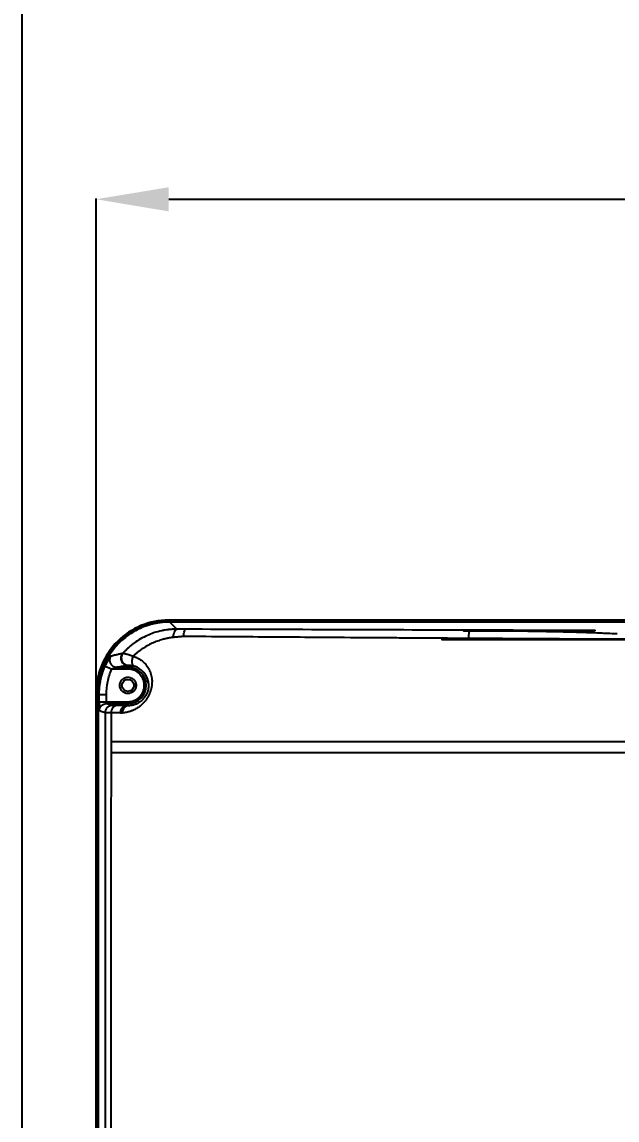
# Model space of a CAD drawing. Header units: millimetres. Extents: x 1416 to 7337, y -4252 to -1725.
# Drawn here: x 4702.1 to 4866.2, y -2442.9 to -2140.1 of the extents above; entities that cross this region are included whole.
import ezdxf

# ---------------------------------------------------------------- set-up
doc = ezdxf.new("R2010")
doc.units = ezdxf.units.MM
doc.header["$MEASUREMENT"] = 0
doc.layers.add('6', color=6, linetype='Continuous')
doc.styles.get("Standard").update_dxf_attribs({"font": 'NanumGothic.ttf'})
doc.dimstyles.get("Standard").update_dxf_attribs({"dimtxt": 0.18, "dimasz": 0.18, "dimexe": 0.18, "dimexo": 0.0625, "dimgap": 0.09, "dimtad": 0, "dimtih": 1, "dimtoh": 1, "dimdec": 4, "dimzin": 0, "dimdsep": 46, "dimtxsty": 'Standard', "dimcen": 0.09, "dimadec": 0, "dimazin": 0, "dimtfac": 1, "dimtdec": 4, "dimtofl": 0, "dimtmove": 0, "dimatfit": 3, "dimfxl": 0, "dimtolj": 1, "dimtzin": 0, "dimarcsym": 0})

# ---------------------------------------------------------------- blocks, each defined once
blk = doc.blocks.new('*D17')
at = {"color": 0, "lineweight": -2}
for p, q in [((4722.58, -2504.98), (4722.58, -2188.85)), ((4742.58, -2189.03), (5357.54, -2189.03)), ((5377.54, -2504.98), (5377.54, -2188.85))]:
    blk.add_line(p, q, dxfattribs=at)
at = {"color": 0}
for points in [[(4742.58, -2185.7), (4742.58, -2192.37), (4722.58, -2189.03)], [(5357.54, -2185.7), (5357.54, -2192.37), (5377.54, -2189.03)]]:
    blk.add_solid(points, dxfattribs=at)
at = {"layer": 'Defpoints', "color": 0}
for p in [(5377.54, -2189.03), (4722.58, -2505.04), (5377.54, -2505.04)]:
    blk.add_point(p, dxfattribs=at)
at = {"color": 2, "insert": (5050.06, -2165.43), "char_height": 25, "attachment_point": 5}
blk.add_mtext('\\A1;655', dxfattribs=at)

msp = doc.modelspace()

# ---------------------------------------------------------------- linework, layer by layer
for p, q in [((4922.30216, -2305.04349), (4742.57731, -2305.04348)), ((4921.92731, -2305.56929), (4742.8521, -2305.56929)), ((4921.98352, -2305.3146), (4742.85212, -2305.3146)), ((4731.35344, -2318.53882), (4726.87883, -2318.53882)), ((4731.35344, -2318.03884), (4728.28338, -2318.03884)), ((4731.35344, -2318.03884), (4731.35344, -2317.51031)), ((4731.35344, -2318.53882), (4731.35344, -2318.03884)), ((4722.57763, -2325.04316), (4722.57763, -2685.04316)), ((4722.84875, -2325.31795), (4722.84875, -2684.76838)), ((4723.10347, -2325.31795), (4723.10347, -2684.76839)), ((4723.40596, -2327.54751), (4723.40596, -2325.61892)), ((4723.40596, -2327.54751), (4725.40567, -2327.54751)), ((4725.40567, -2327.54751), (4725.40567, -2325.61892)), ((4725.40567, -2327.54751), (4731.35344, -2327.54751)), ((4731.35344, -2327.54751), (4731.35344, -2328.04749)), ((4725.44861, -2328.04748), (4731.35344, -2328.04749)), ((4730.77406, -2328.64175), (4728.22193, -2328.61576)), ((4731.35344, -2328.04749), (4731.35344, -2328.64758))]:
    msp.add_line(p, q)
msp.add_circle((4731.35344, -2323.04316), 1.65)
for centre, radius, start, end in [((4742.57731, -2325.04316), 19.99968, 89.9999999, 180.0000002), ((4731.35344, -2323.04316), 5.00433, 270, 90), ((4731.40748, -2323.05861), 5.58153, 7.4627894, 72.2846473), ((4749.61498, -2328.69252), 26.20341, 177.4508609, 180.8815046), ((4731.0665, -2330.43917), 1.82105, 99.2413042, 186.2515067)]:
    msp.add_arc(centre, radius, start, end)
for points, knots in [([(4742.57459, -2305.57125), (4742.421, -2305.57444), (4742.11551, -2305.58079), (4741.66037, -2305.60368), (4741.21123, -2305.63585), (4740.76863, -2305.67786), (4740.33305, -2305.72899), (4739.90493, -2305.78886), (4739.48471, -2305.85696), (4739.07277, -2305.93278), (4738.66948, -2306.01582), (4738.27517, -2306.10555), (4737.89012, -2306.20142), (4737.51461, -2306.30289), (4737.14887, -2306.40941), (4736.7931, -2306.52044), (4736.44747, -2306.63542), (4736.11212, -2306.75381), (4735.78717, -2306.87508), (4735.47271, -2306.99868), (4734.67339, -2307.32854), (4733.41736, -2307.93298), (4731.77863, -2308.92857), (4730.25897, -2310.06616), (4728.86666, -2311.33248), (4727.60034, -2312.72479), (4726.46276, -2314.24443), (4725.46714, -2315.88319), (4724.81877, -2317.23053), (4724.41635, -2318.22734), (4724.18793, -2318.85141), (4723.97144, -2319.51267), (4723.77059, -2320.21009), (4723.58915, -2320.94227), (4723.4309, -2321.70737), (4723.29924, -2322.50316), (4723.1985, -2323.32698), (4723.12856, -2324.17575), (4723.11319, -2324.75006), (4723.10541, -2325.04045)], [0, 0, 0, 0, 0.0151298115, 0.0300925911, 0.0448779808, 0.059475888, 0.0738765041, 0.088070321, 0.1020481461, 0.1158011147, 0.1293207002, 0.1425987227, 0.1556273548, 0.1683991263, 0.1809069256, 0.1931440007, 0.2051039574, 0.2167807564, 0.2281687085, 0.2392624682, 0.2500570271, 0.3133334109, 0.3762975912, 0.4386242316, 0.5000055542, 0.561385535, 0.6237116947, 0.6866762451, 0.7499538162, 0.7707148982, 0.7925404429, 0.8153929335, 0.8392303098, 0.8640058632, 0.8896682086, 0.9161613417, 0.9434247901, 0.9713938629, 1, 1, 1, 1]), ([(4742.57723, -2305.31459), (4741.39934, -2305.37648), (4738.86248, -2305.50978), (4735.5242, -2306.51046), (4732.75288, -2307.88586), (4731.05271, -2308.95024), (4730.24574, -2309.67429), (4730.05498, -2309.84545)], [0, 0, 0, 0, 0.2599736396, 0.5599109349, 0.7606481194, 0.9434204398, 1, 1, 1, 1]), ([(4742.57459, -2305.57122), (4742.5748, -2305.50216), (4742.57516, -2305.43507), (4742.57611, -2305.3409), (4742.57669, -2305.31532), (4742.57723, -2305.31436)], [0, 0, 0, 0, 0.5, 0.5, 1, 1, 1, 1]), ([(4742.8521, -2305.56929), (4742.85211, -2305.49802), (4742.85211, -2305.43077), (4742.85211, -2305.339), (4742.85212, -2305.31552), (4742.85212, -2305.3146)], [0, 0, 0, 0, 0.5, 0.5, 1, 1, 1, 1]), ([(4741.55209, -2307.81166), (4741.42364, -2307.83343), (4741.14956, -2307.87989), (4740.09837, -2308.08675), (4738.60458, -2308.49159), (4736.62799, -2309.26131), (4734.83768, -2310.17535), (4733.42586, -2311.09751), (4732.43979, -2311.84964), (4731.79448, -2312.38651), (4731.17123, -2312.95255), (4730.56881, -2313.54488), (4730.18872, -2313.96152), (4729.99834, -2314.1702)], [0, 0, 0, 0, 0.029124549, 0.062143378, 0.239423524, 0.373719939, 0.534980734, 0.68697573, 0.749192636, 0.811592299, 0.874186031, 0.936985025, 1, 1, 1, 1]), ([(4744.82536, -2307.55259), (4744.70393, -2307.55277), (4744.45353, -2307.55315), (4744.06643, -2307.56298), (4743.65679, -2307.58107), (4743.22487, -2307.60941), (4742.80343, -2307.64673), (4742.24249, -2307.70725), (4741.8345, -2307.76895), (4741.55209, -2307.81166)], [0, 0, 0, 0, 0.111026617, 0.22896403, 0.353794422, 0.485494168, 0.624032599, 0.739759826, 1, 1, 1, 1]), ([(4746.6842, -2309.56507), (4746.5273, -2309.57936), (4746.21178, -2309.60809), (4745.73625, -2309.65219), (4745.25595, -2309.69731), (4744.77103, -2309.74352), (4744.28153, -2309.79074), (4743.95419, -2309.82285), (4743.78964, -2309.83898)], [0, 0, 0, 0, 0.162195053, 0.326166209, 0.491923432, 0.65947593, 0.828832189, 1, 1, 1, 1]), ([(4743.78967, -2309.83913), (4743.85464, -2309.50471), (4743.92754, -2309.19291), (4744.08623, -2308.63852), (4744.17201, -2308.39611), (4744.35164, -2307.9985), (4744.44545, -2307.8434), (4744.63525, -2307.62796), (4744.73119, -2307.56759), (4744.82536, -2307.55259)], [0, 0, 0, 0, 0.25, 0.25, 0.5, 0.5, 0.75, 0.75, 1, 1, 1, 1]), ([(4746.6842, -2309.56505), (4746.71784, -2309.267), (4746.75485, -2308.9921), (4746.83414, -2308.50657), (4746.87641, -2308.29606), (4746.96406, -2307.95178), (4747.00942, -2307.81807), (4747.1008, -2307.63176), (4747.1468, -2307.57913), (4747.19196, -2307.56503)], [0, 0, 0, 0, 0.25, 0.25, 0.5, 0.5, 0.75, 0.75, 1, 1, 1, 1]), ([(4825.25829, -2310.46061), (4823.29028, -2310.45273), (4819.42861, -2310.43727), (4813.74511, -2310.41334), (4878.27556, -2310.38945), (4873.01083, -2310.36551), (4867.94235, -2310.34154), (4858.98993, -2310.29751), (4845.61645, -2310.22599), (4830.69873, -2310.13769), (4818.31023, -2310.05949), (4810.18574, -2310.00633), (4800.48949, -2309.94006), (4790.88758, -2309.87352), (4779.77759, -2309.79586), (4769.70427, -2309.72572), (4758.5588, -2309.64799), (4750.7689, -2309.5936), (4746.6842, -2309.56507)], [0, 0, 0, 0, 0.039668891, 0.07783922, 0.1145771, 0.149943993, 0.183996941, 0.21678879, 0.330500352, 0.453787072, 0.517864216, 0.580620904, 0.617858079, 0.713715529, 0.774614558, 0.842394047, 0.917358004, 1, 1, 1, 1]), ([(4825.60015, -2308.01983), (4813.21259, -2307.98931), (4870.82905, -2307.95699), (4846.07234, -2307.8883), (4833.69895, -2307.85199), (4808.96173, -2307.77591), (4796.59817, -2307.73613), (4771.8846, -2307.65317), (4759.53451, -2307.60999), (4747.19196, -2307.56503)], [0, 0, 0, 0, 0.25, 0.25, 0.5, 0.5, 0.75, 0.75, 1, 1, 1, 1]), ([(4825.25829, -2310.46062), (4825.27938, -2310.10522), (4825.30324, -2309.77306), (4825.35546, -2309.18189), (4825.38382, -2308.92308), (4825.44329, -2308.49845), (4825.4744, -2308.33273), (4825.53729, -2308.10206), (4825.56906, -2308.03707), (4825.60016, -2308.01983)], [0, 0, 0, 0, 0.25, 0.25, 0.5, 0.5, 0.75, 0.75, 1, 1, 1, 1]), ([(4861.64248, -2308.65562), (4861.32985, -2308.64222), (4860.1338, -2308.59097), (4857.91909, -2308.51429), (4855.06312, -2308.42576), (4852.16729, -2308.34874), (4849.14134, -2308.27933), (4845.9454, -2308.21661), (4842.49533, -2308.16008), (4838.67189, -2308.10903), (4834.49683, -2308.0665), (4830.07234, -2308.03466), (4827.0905, -2308.02477), (4825.60015, -2308.01983)], [0, 0, 0, 0, 0.03347812, 0.128083734, 0.216409409, 0.301926637, 0.387410747, 0.4770903, 0.568088851, 0.66603324, 0.777919, 0.889002423, 1, 1, 1, 1]), ([(4866.22997, -2308.87021), (4865.35229, -2308.8239), (4863.91451, -2308.74803), (4862.27944, -2308.68153), (4861.64248, -2308.65562)], [0, 0, 0, 0, 0.610440701, 1, 1, 1, 1]), ([(4727.37971, -2312.52252), (4727.204, -2312.71836), (4726.47186, -2313.53438), (4725.42375, -2315.21509), (4724.05579, -2317.96588), (4723.04814, -2321.28969), (4722.91203, -2323.85139), (4722.84872, -2325.0431)], [0, 0, 0, 0, 0.058091471, 0.242049442, 0.434562407, 0.736956884, 1, 1, 1, 1]), ([(4730.05498, -2309.84545), (4729.56469, -2310.24524), (4728.58191, -2311.0466), (4727.78104, -2312.02981), (4727.37971, -2312.52252)], [0, 0, 0, 0, 0.498881491, 1, 1, 1, 1]), ([(4743.78964, -2309.83898), (4743.65506, -2309.85319), (4743.38463, -2309.88174), (4742.97806, -2309.93749), (4742.56862, -2310.00317), (4742.15644, -2310.0799), (4741.74162, -2310.16761), (4741.32424, -2310.2666), (4740.55705, -2310.46839), (4739.44162, -2310.82754), (4738.01051, -2311.42417), (4736.60881, -2312.14844), (4735.48616, -2312.84964), (4734.61717, -2313.46745), (4733.98394, -2313.95767), (4733.36718, -2314.47288), (4732.97349, -2314.83714), (4732.77624, -2315.01963)], [0, 0, 0, 0, 0.0328823727, 0.0660739839, 0.0995948565, 0.1334644089, 0.1677014121, 0.2023239489, 0.2373493767, 0.3597721228, 0.4855286611, 0.6120088206, 0.7410277488, 0.8054256499, 0.8700368321, 0.9348870241, 1, 1, 1, 1]), ([(4725.04527, -2317.74125), (4725.19552, -2317.41226), (4725.50937, -2316.72505), (4725.93966, -2315.95836), (4726.24499, -2315.46213), (4726.40797, -2315.21375), (4726.46554, -2315.1341), (4726.48248, -2315.11065)], [0, 0, 0, 0, 0.297329121, 0.621084712, 0.782942672, 0.936101324, 1, 1, 1, 1]), ([(4726.60334, -2314.9549), (4726.50173, -2315.11259), (4726.42181, -2315.28634), (4726.31456, -2315.64557), (4726.28723, -2315.83076), (4726.28229, -2316.191), (4726.3045, -2316.36588), (4726.36588, -2316.60908), (4726.39096, -2316.68703), (4726.44854, -2316.83564), (4726.48046, -2316.9055), (4726.59264, -2317.11701), (4726.68845, -2317.25641), (4726.92326, -2317.51435), (4727.06234, -2317.63267), (4727.37485, -2317.82959), (4727.54816, -2317.90794), (4727.91018, -2318.01258), (4728.09861, -2318.03878), (4728.28338, -2318.03884)], [0, 0, 0, 0, 0.125, 0.125, 0.25, 0.25, 0.375, 0.375, 0.4375, 0.4375, 0.5, 0.5, 0.625, 0.625, 0.75, 0.75, 0.875, 0.875, 1, 1, 1, 1]), ([(4726.48248, -2315.11065), (4726.5076, -2315.07487), (4726.57498, -2314.97886), (4726.5924, -2314.96413), (4726.60333, -2314.95489)], [0, 0, 0, 0, 0.372679413, 1, 1, 1, 1]), ([(4726.60334, -2314.9549), (4726.65918, -2314.9373), (4726.77052, -2314.9022), (4726.95002, -2314.84904), (4727.13805, -2314.7957), (4727.3356, -2314.74214), (4727.54246, -2314.68837), (4727.75873, -2314.63441), (4728.04202, -2314.56651), (4728.40217, -2314.48465), (4728.85412, -2314.38851), (4729.33082, -2314.29267), (4729.67714, -2314.22814), (4729.84867, -2314.19617)], [0, 0, 0, 0, 0.07436632, 0.148259995, 0.221681246, 0.294630292, 0.367107354, 0.439112651, 0.5106464, 0.636377269, 0.759845698, 0.881052884, 1, 1, 1, 1]), ([(4729.84867, -2314.19617), (4729.71976, -2314.34449), (4729.61048, -2314.51544), (4729.44827, -2314.88212), (4729.39548, -2315.07748), (4729.34913, -2315.4658), (4729.35539, -2315.65845), (4729.41555, -2316.01926), (4729.46914, -2316.18737), (4729.60584, -2316.48844), (4729.69711, -2316.63937), (4729.92906, -2316.9219), (4730.06989, -2317.05322), (4730.39253, -2317.2734), (4730.57421, -2317.36191), (4730.9567, -2317.48037), (4731.15714, -2317.51019), (4731.35344, -2317.51031)], [0, 0, 0, 0, 0.125, 0.125, 0.25, 0.25, 0.375, 0.375, 0.5, 0.5, 0.625, 0.625, 0.75, 0.75, 0.875, 0.875, 1, 1, 1, 1]), ([(4729.99836, -2314.17021), (4729.8692, -2314.31693), (4729.75935, -2314.48613), (4729.59515, -2314.8494), (4729.54095, -2315.04312), (4729.4911, -2315.42876), (4729.49529, -2315.62038), (4729.55107, -2315.97998), (4729.60237, -2316.1479), (4729.7347, -2316.44934), (4729.82356, -2316.60071), (4730.05041, -2316.88492), (4730.18854, -2317.01751), (4730.50593, -2317.24133), (4730.68508, -2317.33221), (4731.06329, -2317.45646), (4731.262, -2317.48968), (4731.45722, -2317.49345)], [0, 0, 0, 0, 0.125, 0.125, 0.25, 0.25, 0.375, 0.375, 0.5, 0.5, 0.625, 0.625, 0.75, 0.75, 0.875, 0.875, 1, 1, 1, 1]), ([(4732.77624, -2315.01963), (4732.861, -2315.04494), (4733.03041, -2315.09552), (4733.2795, -2315.18236), (4733.52451, -2315.2771), (4733.76508, -2315.38047), (4734.00124, -2315.49223), (4734.43712, -2315.71836), (4735.04516, -2316.10132), (4735.66956, -2316.62297), (4736.14533, -2317.11439), (4736.64382, -2317.71789), (4737.21202, -2318.61407), (4737.73273, -2319.91205), (4737.96651, -2321.18151), (4737.99174, -2322.28737), (4737.89673, -2323.40087), (4737.56653, -2324.7836), (4736.94858, -2326.10172), (4736.3286, -2327.04466), (4735.67219, -2327.85837), (4734.87787, -2328.62287), (4733.96143, -2329.29381), (4733.12875, -2329.76503), (4732.30915, -2330.11981), (4731.6026, -2330.34381), (4730.96653, -2330.48776), (4730.40699, -2330.57569), (4730.03663, -2330.59944), (4729.84996, -2330.61142)], [0, 0, 0, 0, 0.012322541, 0.024631136, 0.036936237, 0.049248313, 0.061577823, 0.073935183, 0.119023567, 0.164121477, 0.190809619, 0.217478393, 0.276542249, 0.341403117, 0.410633326, 0.446065389, 0.480251063, 0.546027265, 0.608587868, 0.640508863, 0.67328425, 0.729563711, 0.774305723, 0.822130207, 0.863403611, 0.906718052, 0.937368495, 0.968433072, 1, 1, 1, 1]), ([(4729.99834, -2314.1702), (4730.00314, -2314.17149), (4730.01278, -2314.17409), (4730.03935, -2314.17957), (4730.07501, -2314.18644), (4730.12077, -2314.19496), (4730.20832, -2314.21117), (4730.36983, -2314.24111), (4730.64922, -2314.29922), (4731.02383, -2314.38753), (4731.40553, -2314.49608), (4731.77209, -2314.61532), (4732.10996, -2314.73667), (4732.4533, -2314.87437), (4732.69128, -2314.98144), (4732.77633, -2315.0197)], [0, 0, 0, 0, 0.038203005, 0.076888203, 0.11605583, 0.155703871, 0.195828073, 0.305321776, 0.421901714, 0.545315215, 0.6870402, 0.754353452, 0.837011815, 0.941749912, 1, 1, 1, 1]), ([(4732.77624, -2315.01963), (4732.66167, -2315.2494), (4732.56056, -2315.52522), (4732.43839, -2316.11736), (4732.41941, -2316.43165), (4732.48725, -2316.99213), (4732.57366, -2317.23485), (4732.80977, -2317.5837), (4732.95725, -2317.69072), (4733.10587, -2317.74176)], [0, 0, 0, 0, 0.25, 0.25, 0.5, 0.5, 0.75, 0.75, 1, 1, 1, 1]), ([(4723.40596, -2325.61893), (4723.40698, -2325.46659), (4723.40902, -2325.16263), (4723.42539, -2324.70807), (4723.4513, -2324.25636), (4723.48752, -2323.80796), (4723.53356, -2323.36332), (4723.58925, -2322.92287), (4723.6543, -2322.48703), (4723.72842, -2322.0562), (4723.81131, -2321.63077), (4723.90264, -2321.2111), (4724.00206, -2320.79753), (4724.10922, -2320.39038), (4724.22373, -2319.98995), (4724.34523, -2319.59652), (4724.47332, -2319.21035), (4724.60756, -2318.83165), (4724.74771, -2318.46071), (4724.89272, -2318.09742), (4724.99467, -2317.8594), (4725.04528, -2317.74124)], [0, 0, 0, 0, 0.056399059, 0.112535046, 0.168378617, 0.223900741, 0.279072759, 0.33386645, 0.388254075, 0.442208437, 0.495702928, 0.54871157, 0.60120906, 0.65317081, 0.704572975, 0.755392486, 0.805607074, 0.855195297, 0.904136548, 0.952411078, 1, 1, 1, 1]), ([(4725.04528, -2317.74125), (4725.05074, -2317.74362), (4725.10582, -2317.76759), (4725.23502, -2317.82379), (4725.28416, -2317.84517), (4725.40354, -2317.8971), (4725.47356, -2317.92756), (4725.71449, -2318.03236), (4725.9177, -2318.12075), (4726.37636, -2318.32026), (4726.63061, -2318.43085), (4726.87882, -2318.53882)], [0, 0, 0, 0, 0.25, 0.25, 0.375, 0.375, 0.5, 0.5, 0.75, 0.75, 1, 1, 1, 1]), ([(4725.40567, -2325.61893), (4725.40577, -2324.40531), (4725.53051, -2323.19101), (4726.02488, -2320.81497), (4726.39472, -2319.65186), (4726.87882, -2318.53882)], [0, 0, 0, 0, 0.5, 0.5, 1, 1, 1, 1]), ([(4726.87882, -2318.53882), (4727.14818, -2318.41499), (4727.45855, -2318.29621), (4727.87402, -2318.15611), (4728.00328, -2318.11576), (4728.20306, -2318.0571), (4728.27017, -2318.03964), (4728.28338, -2318.03889)], [0, 0, 0, 0, 0.5, 0.5, 0.75, 0.75, 1, 1, 1, 1]), ([(4728.28338, -2318.03884), (4728.63278, -2317.95068), (4729.05464, -2317.86255), (4730.0675, -2317.68636), (4730.65815, -2317.5983), (4731.35344, -2317.51031)], [0, 0, 0, 0, 0.5, 0.5, 1, 1, 1, 1]), ([(4731.35344, -2327.54751), (4731.42477, -2327.54655), (4731.56694, -2327.54464), (4731.77918, -2327.52924), (4731.98952, -2327.50465), (4732.19796, -2327.46998), (4732.4045, -2327.42547), (4732.60913, -2327.37105), (4732.81185, -2327.30674), (4733.08738, -2327.205), (4733.42895, -2327.04962), (4733.82506, -2326.81812), (4734.19855, -2326.54567), (4734.65884, -2326.13042), (4735.14655, -2325.53053), (4735.56029, -2324.7306), (4735.80557, -2323.89245), (4735.88388, -2323.04334), (4735.80561, -2322.19406), (4735.56038, -2321.35589), (4735.14655, -2320.5558), (4734.65896, -2319.95605), (4734.19869, -2319.54077), (4733.82536, -2319.26841), (4733.4291, -2319.03676), (4733.0231, -2318.85216), (4732.6116, -2318.71058), (4732.19912, -2318.6118), (4731.77884, -2318.55014), (4731.49569, -2318.54261), (4731.35344, -2318.53882)], [0, 0, 0, 0, 0.015134317, 0.030166878, 0.045130811, 0.060059698, 0.074987359, 0.089947623, 0.104974097, 0.120099948, 0.152258073, 0.184453443, 0.217295835, 0.250176265, 0.315811169, 0.38008215, 0.440030427, 0.500016221, 0.559964508, 0.619950309, 0.684221291, 0.749856195, 0.782698588, 0.815579019, 0.847737146, 0.87993252, 0.910063199, 0.939938083, 0.969827151, 1, 1, 1, 1]), ([(4731.45722, -2317.49345), (4731.47584, -2317.49061), (4731.53308, -2317.48829), (4731.71313, -2317.49092), (4731.83568, -2317.49601), (4732.2773, -2317.53781), (4732.6695, -2317.60178), (4733.10587, -2317.74174)], [0, 0, 0, 0, 0.25, 0.25, 0.5, 0.5, 1, 1, 1, 1]), ([(4731.35344, -2325.29316), (4731.30598, -2325.29231), (4731.21144, -2325.2906), (4731.07058, -2325.27692), (4730.93141, -2325.25506), (4730.79395, -2325.22425), (4730.6582, -2325.18469), (4730.42552, -2325.10079), (4730.109, -2324.9377), (4729.75184, -2324.64505), (4729.45897, -2324.28767), (4729.25272, -2323.88763), (4729.12948, -2323.46747), (4729.09043, -2323.04334), (4729.12945, -2322.61903), (4729.25259, -2322.19903), (4729.45888, -2321.79881), (4729.75158, -2321.44152), (4730.10888, -2321.14876), (4730.46728, -2320.96383), (4730.79211, -2320.85822), (4731.07046, -2320.80322), (4731.25882, -2320.79653), (4731.35344, -2320.79316)], [0, 0, 0, 0, 0.020164989, 0.040166742, 0.060084193, 0.079997277, 0.099985981, 0.120129392, 0.185072923, 0.25009234, 0.315035905, 0.380055357, 0.440004496, 0.500028767, 0.559977928, 0.620002214, 0.684945745, 0.749965163, 0.814908728, 0.879928179, 0.920008673, 0.959819173, 1, 1, 1, 1]), ([(4735.14785, -2318.91689), (4735.20774, -2318.9723), (4735.32754, -2319.08312), (4735.49783, -2319.25911), (4735.66101, -2319.44204), (4735.8162, -2319.63248), (4735.96336, -2319.83004), (4736.1022, -2320.03465), (4736.23248, -2320.24621), (4736.35393, -2320.46463), (4736.46627, -2320.68979), (4736.5692, -2320.92158), (4736.66232, -2321.15999), (4736.74522, -2321.40498), (4736.81749, -2321.65647), (4736.87872, -2321.91429), (4736.92831, -2322.17841), (4736.98008, -2322.55392), (4737.00901, -2323.03699), (4736.98099, -2323.63339), (4736.89066, -2324.22194), (4736.76066, -2324.70873), (4736.62629, -2325.08644), (4736.47801, -2325.44365), (4736.25468, -2325.87868), (4735.93336, -2326.37178), (4735.41583, -2327.00783), (4734.89445, -2327.45962), (4734.25749, -2327.89174), (4733.85387, -2328.10248), (4733.46983, -2328.26277), (4733.25209, -2328.34373), (4733.00421, -2328.42349), (4732.72693, -2328.49772), (4732.4211, -2328.5624), (4732.08775, -2328.61267), (4731.72745, -2328.6455), (4731.48159, -2328.64688), (4731.35344, -2328.6476)], [0, 0, 0, 0, 0.0202498064, 0.040500795, 0.0607470112, 0.0809826341, 0.1012020924, 0.121398435, 0.1415635781, 0.1616904219, 0.1817729922, 0.2018024048, 0.2217657371, 0.2416524445, 0.261455198, 0.2811673343, 0.3007686842, 0.3202390749, 0.3623105113, 0.4003725331, 0.4363664988, 0.4716822545, 0.4881143531, 0.5044319896, 0.536503575, 0.5692021362, 0.603941063, 0.6823618121, 0.7053268167, 0.7744196727, 0.7917206609, 0.8120694006, 0.8355101166, 0.8620791304, 0.8917935488, 0.9246686778, 0.9607331005, 1, 1, 1, 1]), ([(4731.35344, -2320.79316), (4731.4009, -2320.79402), (4731.49544, -2320.79573), (4731.63631, -2320.80941), (4731.77547, -2320.83127), (4731.91293, -2320.86208), (4732.04868, -2320.90164), (4732.28136, -2320.98554), (4732.59788, -2321.14863), (4732.95504, -2321.44128), (4733.24791, -2321.79865), (4733.45416, -2322.1987), (4733.5774, -2322.61885), (4733.61645, -2323.04299), (4733.57744, -2323.46729), (4733.45429, -2323.8873), (4733.24801, -2324.28751), (4732.9553, -2324.6448), (4732.598, -2324.93757), (4732.23961, -2325.12249), (4731.91477, -2325.22811), (4731.63642, -2325.28311), (4731.44806, -2325.2898), (4731.35344, -2325.29316)], [0, 0, 0, 0, 0.020164989, 0.040166742, 0.060084193, 0.079997277, 0.099985981, 0.120129392, 0.185072923, 0.25009234, 0.315035905, 0.380055357, 0.440004496, 0.500028767, 0.559977928, 0.620002214, 0.684945745, 0.749965163, 0.814908728, 0.879928179, 0.920008673, 0.959819173, 1, 1, 1, 1]), ([(4733.52394, -2322.64349), (4733.41124, -2322.79903), (4732.84763, -2323.57692), (4732.43402, -2324.44752), (4732.10311, -2325.14404)], [0, 0, 0, 0, 0.199949446, 1, 1, 1, 1]), ([(4736.94173, -2322.33366), (4736.94933, -2322.37244), (4736.9938, -2322.5993), (4737.00532, -2323.04078), (4736.97429, -2323.81253), (4736.77881, -2324.77662), (4736.27509, -2325.90949), (4735.53645, -2326.91403), (4734.98487, -2327.3572), (4734.68766, -2327.59599)], [0, 0, 0, 0, 0.0234485719, 0.1371932329, 0.2406898122, 0.4322307174, 0.6065297266, 0.7879902362, 1, 1, 1, 1]), ([(4723.10539, -2325.04045), (4723.03371, -2325.04067), (4722.96592, -2325.04105), (4722.87335, -2325.042), (4722.84964, -2325.04257), (4722.84873, -2325.04309)], [0, 0, 0, 0, 0.5, 0.5, 1, 1, 1, 1]), ([(4723.10346, -2325.31794), (4723.03223, -2325.31794), (4722.96498, -2325.31794), (4722.87319, -2325.31794), (4722.84966, -2325.31794), (4722.84874, -2325.31794)], [0, 0, 0, 0, 0.5, 0.5, 1, 1, 1, 1]), ([(4723.40596, -2325.61893), (4723.37681, -2325.58992), (4723.3185, -2325.5319), (4723.23991, -2325.45371), (4723.16724, -2325.38141), (4723.12472, -2325.3391), (4723.10346, -2325.31794)], [0, 0, 0, 0, 0.24996535, 0.499953515, 0.749964923, 1, 1, 1, 1]), ([(4725.40567, -2325.61893), (4725.14671, -2325.61893), (4724.88784, -2325.61893), (4724.4085, -2325.61893), (4724.18821, -2325.61893), (4723.81887, -2325.61893), (4723.66997, -2325.61893), (4723.46568, -2325.61893), (4723.41037, -2325.61893), (4723.40596, -2325.61893)], [0, 0, 0, 0, 0.25, 0.25, 0.5, 0.5, 0.75, 0.75, 1, 1, 1, 1]), ([(4723.41356, -2328.9623), (4723.41337, -2328.9491), (4723.41131, -2328.80642), (4723.4076, -2328.34336), (4723.40661, -2327.86153), (4723.40596, -2327.54751)], [0, 0, 0, 0, 0.034288418, 0.370628771, 1, 1, 1, 1]), ([(4725.4486, -2328.04749), (4725.43713, -2328.04636), (4725.42595, -2327.99201), (4725.41019, -2327.80712), (4725.40567, -2327.67768), (4725.40567, -2327.54751)], [0, 0, 0, 0, 0.5, 0.5, 1, 1, 1, 1]), ([(4723.44891, -2330.04741), (4723.44342, -2330.01147), (4723.43499, -2329.95626), (4723.42498, -2329.64381), (4723.41842, -2329.33919), (4723.41512, -2329.08355), (4723.41356, -2328.9623)], [0, 0, 0, 0, 0.390795257, 0.600206816, 0.810361072, 1, 1, 1, 1]), ([(4723.44891, -2330.04741), (4723.47565, -2329.79585), (4723.51679, -2329.40887), (4723.76618, -2328.9433), (4724.02425, -2328.62291), (4724.34462, -2328.36481), (4724.81013, -2328.11536), (4725.19707, -2328.07423), (4725.44861, -2328.04748)], [0, 0, 0, 0, 0.239458566, 0.36835874, 0.499993754, 0.631637227, 0.760537817, 1, 1, 1, 1]), ([(4725.02513, -2330.58876), (4725.02748, -2386.9067), (4725.02856, -2443.2249), (4725.0287, -2555.86127), (4725.02776, -2612.17948), (4725.02557, -2668.49745)], [0, 0, 0, 0, 0.5, 0.5, 1, 1, 1, 1]), ([(4726.70203, -2330.61411), (4726.65278, -2330.61376), (4726.54786, -2330.61302), (4726.38962, -2330.61176), (4726.22159, -2330.61031), (4726.04768, -2330.60867), (4725.87155, -2330.60683), (4725.69771, -2330.60481), (4725.53121, -2330.60261), (4725.37773, -2330.60021), (4725.24313, -2330.59763), (4725.13461, -2330.59486), (4725.05506, -2330.5919), (4725.03525, -2330.58982), (4725.02513, -2330.58876)], [0, 0, 0, 0, 0.048689618, 0.103726808, 0.165172529, 0.233069548, 0.307433608, 0.388243616, 0.475431097, 0.568869316, 0.668362694, 0.773637269, 0.884333154, 1, 1, 1, 1]), ([(4727.02403, -2328.58884), (4726.7885, -2328.58893), (4726.53441, -2328.63196), (4726.04242, -2328.82699), (4725.80605, -2328.97964), (4725.41581, -2329.37012), (4725.26327, -2329.60663), (4725.0684, -2330.09889), (4725.02541, -2330.35312), (4725.02535, -2330.58876)], [0, 0, 0, 0, 0.25, 0.25, 0.5, 0.5, 0.75, 0.75, 1, 1, 1, 1]), ([(4726.70203, -2330.61411), (4726.68747, -2341.39267), (4726.65803, -2363.18806), (4726.626, -2396.2372), (4726.60214, -2429.99695), (4726.58742, -2464.46298), (4726.58024, -2507.05468), (4726.58882, -2556.94544), (4726.62128, -2613.30336), (4726.66509, -2650.28183), (4726.68664, -2668.4721)], [0, 0, 0, 0, 0.095707965, 0.193531689, 0.293458873, 0.395476665, 0.499571653, 0.671650552, 0.838480012, 1, 1, 1, 1]), ([(4728.22193, -2328.61576), (4728.04339, -2328.61709), (4727.85088, -2328.6612), (4727.47806, -2328.85739), (4727.29887, -2329.01012), (4727.00249, -2329.3998), (4726.88629, -2329.63546), (4726.73688, -2330.1259), (4726.7032, -2330.37918), (4726.70203, -2330.61411)], [0, 0, 0, 0, 0.25, 0.25, 0.5, 0.5, 0.75, 0.75, 1, 1, 1, 1]), ([(4729.25627, -2330.63748), (4728.83186, -2330.63361), (4727.9799, -2330.62584), (4727.12904, -2330.61803), (4726.70203, -2330.61411)], [0, 0, 0, 0, 0.49814455, 1, 1, 1, 1]), ([(4728.22193, -2328.61576), (4727.85619, -2328.61203), (4727.56381, -2328.60776), (4727.15703, -2328.59862), (4727.04252, -2328.59374), (4727.02403, -2328.58884)], [0, 0, 0, 0, 0.5, 0.5, 1, 1, 1, 1]), ([(4731.35344, -2328.6476), (4731.18736, -2328.64887), (4731.00694, -2328.68769), (4730.65045, -2328.86692), (4730.4752, -2329.00825), (4730.17721, -2329.38111), (4730.05565, -2329.61187), (4729.89427, -2330.10511), (4729.85435, -2330.36591), (4729.84995, -2330.61142)], [0, 0, 0, 0, 0.25, 0.25, 0.5, 0.5, 0.75, 0.75, 1, 1, 1, 1]), ([(4726.69136, -2338.53309), (4872.79636, -2338.53312), (4874.02061, -2338.53319), (4876.24419, -2338.53348), (4879.2416, -2338.53384), (4883.01486, -2338.53424), (4887.56563, -2338.53461), (4892.76232, -2338.53482), (4898.07459, -2338.5348), (4902.97012, -2338.53462), (4907.04987, -2338.5344), (4910.31342, -2338.53419), (4912.21659, -2338.53417), (4913.03232, -2338.53416)], [0, 0, 0, 0, 0.035783911, 0.090574158, 0.164370011, 0.257170763, 0.368975963, 0.499785681, 0.639825492, 0.759867334, 0.859910957, 0.939955539, 1, 1, 1, 1]), ([(4912.92924, -2341.62145), (4912.41492, -2341.62148), (4911.15428, -2341.62156), (4908.91472, -2341.62181), (4905.97839, -2341.62216), (4901.23443, -2341.62281), (4894.9879, -2341.62347), (4888.94979, -2341.62356), (4884.46217, -2341.62343), (4881.44824, -2341.62334), (4878.43683, -2341.62322), (4875.42795, -2341.62308), (4873.42474, -2341.62297), (4726.68724, -2341.62291)], [0, 0, 0, 0, 0.038059238, 0.093286447, 0.165681546, 0.255244425, 0.44411877, 0.627617874, 0.702094301, 0.776570727, 0.851047153, 0.925523577, 1, 1, 1, 1])]:
    msp.add_open_spline(points, degree=3, knots=knots)
for points, degree in [([(4742.8521, -2305.5693), (4742.75986, -2305.5693), (4742.66735, -2305.56995), (4742.57459, -2305.57125)], 3), ([(4742.57723, -2305.31459), (4742.57726, -2305.13986), (4742.57728, -2305.04949), (4742.57731, -2305.04348)], 3), ([(4742.57723, -2305.31459), (4742.66886, -2305.31459), (4742.76049, -2305.3146), (4742.85211, -2305.3146)], 3), ([(4744.82536, -2307.55223), (4743.85097, -2306.57307), (4743.19296, -2305.91184), (4742.8521, -2305.5693)], 3), ([(4747.19196, -2307.56503), (4746.4002, -2307.56214), (4745.61025, -2307.5578), (4744.82536, -2307.55222)], 3), ([(4729.84867, -2314.19617), (4729.89827, -2314.18725), (4729.94815, -2314.17858), (4729.99831, -2314.17017)], 3), ([(4731.35344, -2317.51031), (4731.38793, -2317.50437), (4731.42253, -2317.49875), (4731.45722, -2317.49345)], 3), ([(4722.84872, -2325.0431), (4722.71318, -2325.04313), (4722.57763, -2325.04316)], 2), ([(4722.84873, -2325.04309), (4722.84874, -2325.13471), (4722.84874, -2325.22633), (4722.84874, -2325.31795)], 3), ([(4723.10541, -2325.04045), (4723.10411, -2325.1332), (4723.10346, -2325.22571), (4723.10346, -2325.31794)], 3), ([(4725.02513, -2330.58876), (4724.33917, -2330.40831), (4723.81375, -2330.22786), (4723.44891, -2330.04741)], 3), ([(4727.02403, -2328.58884), (4726.33842, -2328.40843), (4725.81325, -2328.22797), (4725.4486, -2328.04749)], 3), ([(4729.25627, -2330.63748), (4729.45289, -2330.62883), (4729.65079, -2330.62015), (4729.84996, -2330.61142)], 3), ([(4731.35344, -2328.64758), (4731.15913, -2328.64565), (4730.966, -2328.64371), (4730.77406, -2328.64175)], 3)]:
    msp.add_open_spline(points, degree=degree)
at = {"layer": '6'}
msp.add_lwpolyline([(5702.11285, -1980.00858), (4702.11285, -1980.00858), (4702.11285, -3905.04316), (6629.61285, -3905.04316), (6629.61285, -2880.04316)], dxfattribs=at)

# ---------------------------------------------------------------- dimensions: what is measured, and where the dimension line sits
at = {"color": 3}
dim = msp.add_linear_dim(base=(5377.53881, -2189.03448), p1=(4722.57763, -2505.04316), p2=(5377.53881, -2505.04316), dimstyle='Standard', override={"dimtxt": 25, "dimasz": 20, "dimgap": 10, "dimtad": 1, "dimtih": 0, "dimdec": 0, "dimclrt": 2, "dimtdec": 0, "dimtmove": 2}, dxfattribs=at)
dim.commit()
dim.dimension.update_dxf_attribs({"geometry": '*D17', "text_midpoint": (5050.05822, -2165.42576)})

doc.saveas('drawing.dxf')
